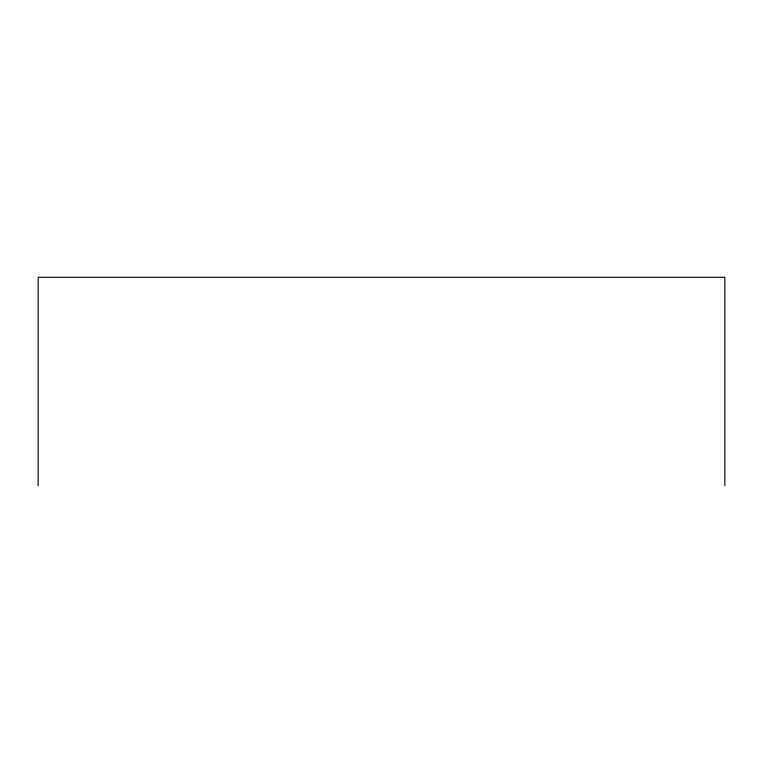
<?xml version="1.0" encoding="UTF-8"?>
<svg xmlns="http://www.w3.org/2000/svg" width="763" height="763" viewBox="0 0 763 763"><rect width="100%" height="100%" fill="white"/><g stroke="black" fill="none" stroke-linecap="round" stroke-linejoin="round"><path stroke-width="1.14" d="M724.85 485.707L724.85 277.293L38.15 277.293L38.15 485.707"/></g></svg>
